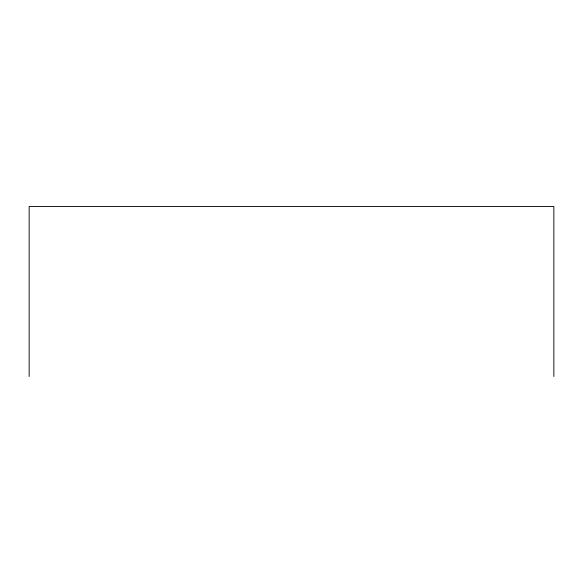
<?xml version="1.0" encoding="UTF-8"?>
<svg xmlns="http://www.w3.org/2000/svg" width="583" height="583" viewBox="0 0 583 583"><rect width="100%" height="100%" fill="white"/><g stroke="black" fill="none" stroke-linecap="round" stroke-linejoin="round"><path stroke-width="0.87" d="M553.85 376.516L553.85 206.484L29.15 206.484L29.15 376.516"/></g></svg>
